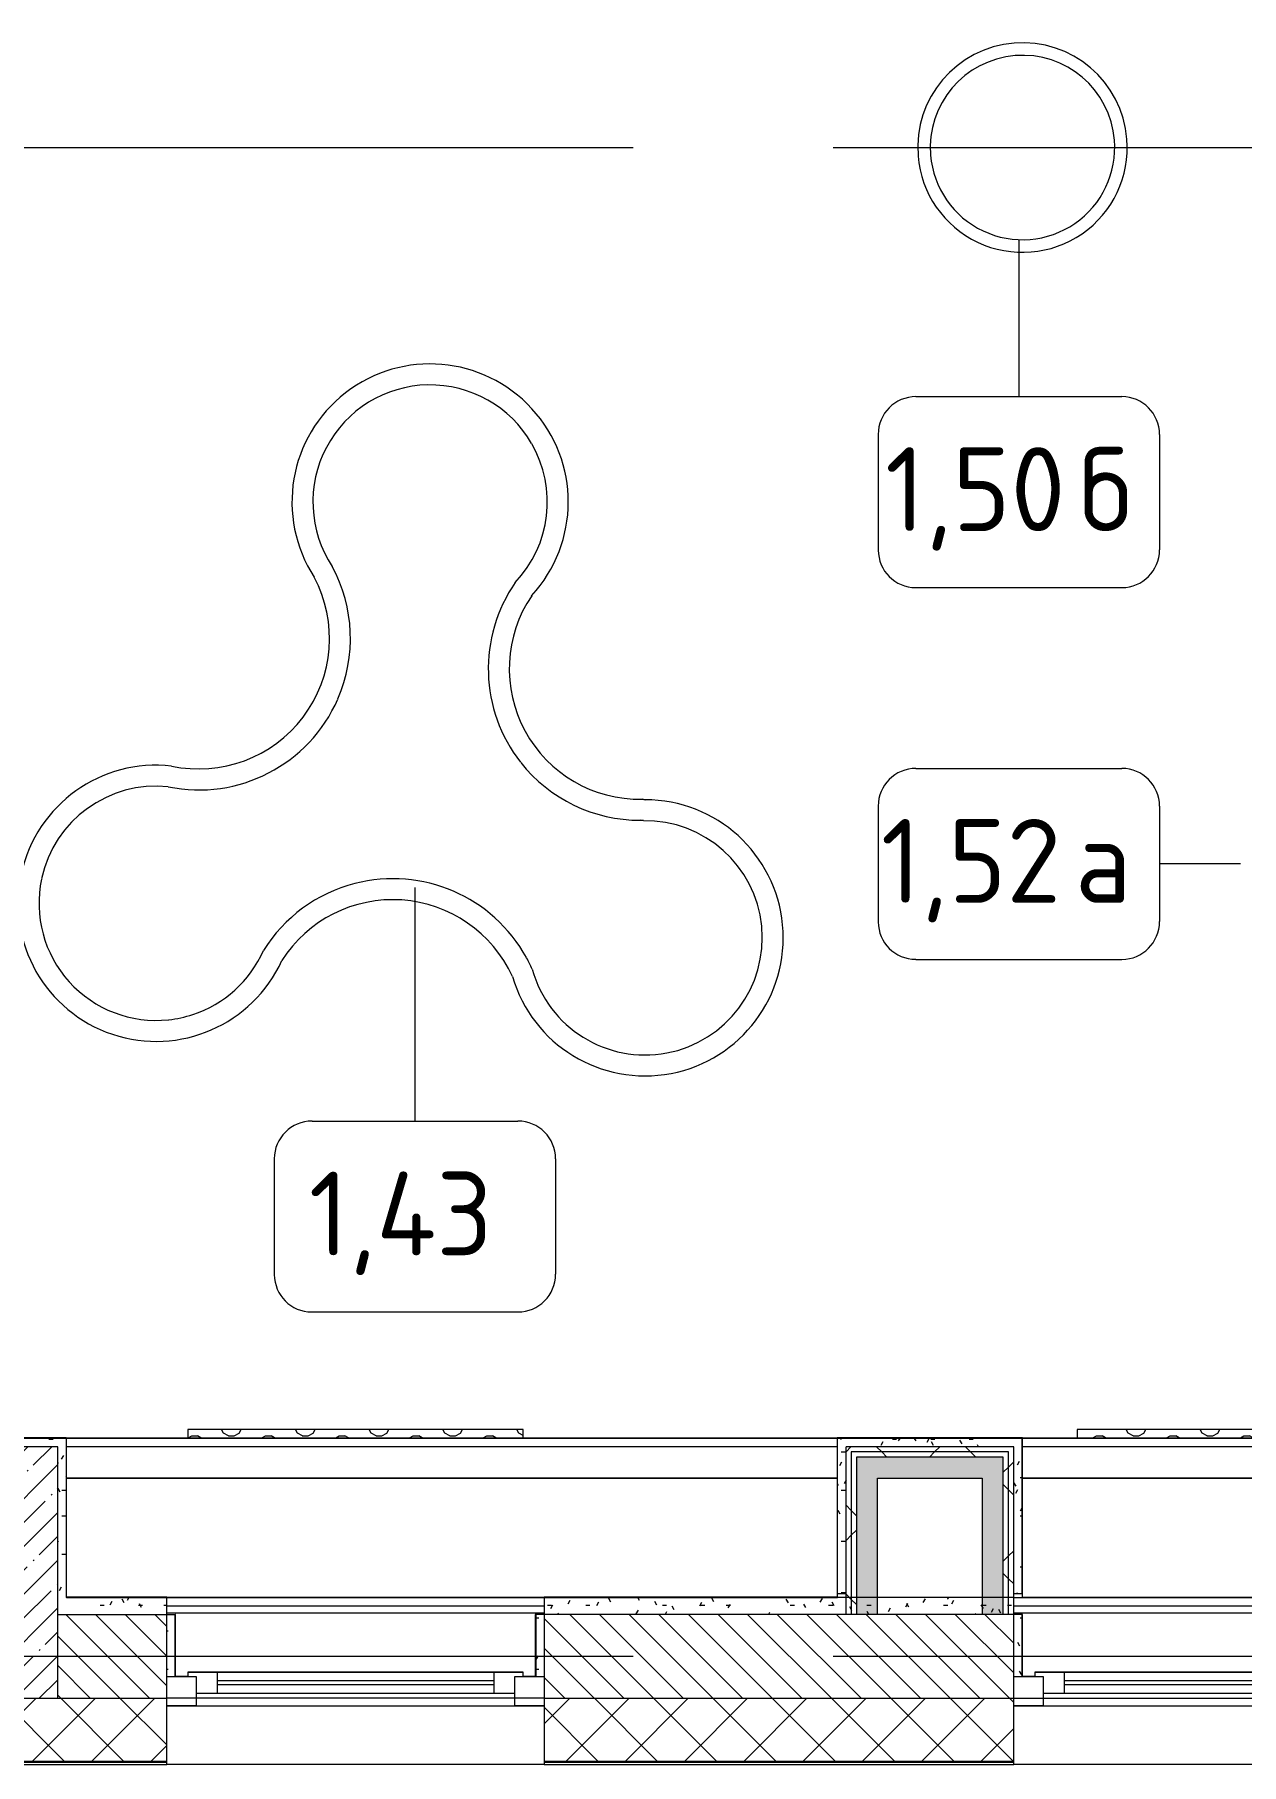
# Model space of a CAD drawing. Header units: millimetres. Extents: x -2766 to 205613, y -8553 to 29000.
# Drawn here: x 33555 to 36433, y -258 to 3869 of the extents above; entities that cross this region are included whole.
import ezdxf

# ---------------------------------------------------------------- set-up
doc = ezdxf.new("R2010")
doc.units = ezdxf.units.MM
doc.linetypes.add('Осевая', pattern=[3175, 635, -476.25, 1587.5, -476.25])
for name, color, linetype, lineweight in [('A-GLAZ', 7, 'Continuous', 9), ('A-GLAZ-1', 7, 'Continuous', 13), ('A-WALL', 7, 'Continuous', 9), ('I-FURN-IDEN', 7, 'Continuous', 9), ('I-WALL', 7, 'Continuous', 9), ('S-COLS', 7, 'Continuous', 9), ('Знаки', 7, 'Continuous', 9), ('Оси', 7, 'Continuous', 9), ('Оси-2', 7, 'Осевая', 9)]:
    doc.layers.add(name, color=color, linetype=linetype, lineweight=lineweight)
for name, color, linetype, lineweight, true_color in [('A-WALL-1', 9, 'Continuous', 9, 0x808080), ('A-WALL-FNSH-1', 9, 'Continuous', 9, 0x808080), ('I-FURN-1', 9, 'Continuous', 9, 0x808080)]:
    doc.layers.add(name, color=color, linetype=linetype, lineweight=lineweight, true_color=true_color)
doc.styles.add('GOST Common', font='GOST_Common.ttf', dxfattribs={"height": 200})
pattern_1 = [(0, (0, 0), (121.92, 30.48), [10.058, -81.382, 10.058, -81.382, -487.68]), (0, (0, 0), (121.92, 30.48), [-182.88, 10.058, -172.822, 10.058, -81.382, -213.36]), (0, (0, 0), (121.92, 30.48), [-457.2, 10.058, -50.902, 10.058, -142.342]), (120, (45.72, 15.24), (-87.356454, 90.345817), [10.058, -81.382, 10.058, -81.382, -487.68]), (120, (45.72, 15.24), (-87.356454, 90.345817), [-182.88, 10.058, -172.822, 10.058, -81.382, -213.36]), (120, (45.72, 15.24), (-87.356454, 90.345817), [-457.2, 10.058, -50.902, 10.058, -142.342]), (240, (60.96, 76.2), (-34.563546, -120.825817), [10.058, -81.382, 10.058, -81.382, -487.68]), (240, (60.96, 76.2), (-34.563546, -120.825817), [-182.88, 10.058, -172.822, 10.058, -81.382, -213.36]), (240, (60.96, 76.2), (-34.563546, -120.825817), [-457.2, 10.058, -50.902, 10.058, -142.342])]
pattern_2 = [(45, (0, 0), (-106.066, 106.066), []), (135, (0, 0), (-106.066, -106.066), [])]

# ---------------------------------------------------------------- blocks, each defined once
blk = doc.blocks.new('BSC_Колонна _Прямоугольная - 600х600-V18-План расстановки мебели и оборудования 2 этажа в осях 1-12')
at = {"layer": 'S-COLS'}
h = blk.add_hatch(dxfattribs=at)
h.set_pattern_fill('FP_30', color=256, style=0, pattern_type=2)
h.set_pattern_definition([(45, (-33310, -200), (-57.02463, 57.02463), []), (45, (-33252.975, -200), (-57.02463, 57.02463), [100.806, -20.161, 3.353, -16.808])])
h.paths.add_polyline_path([(-300, -300), (300, -300), (300, 300), (-300, 300), (-300, -8.4)])
for p, q in [((300, 300), (-300, 300)), ((-300, 300), (-300, -300)), ((300, -300), (300, 300)), ((-300, -300), (300, -300))]:
    blk.add_line(p, q, dxfattribs=at)
blk = doc.blocks.new('120_Окно_СКБ_2Ст - 120_Окно_СКБ_2Ст 2100х2400 _мал створка справа_-V21-План расстановки мебели и оборудования 2 этажа в осях 1-12')
at = {"layer": 'A-GLAZ'}
for p, q in [((1050, -57), (-1050, -57)), ((-930, -107), (100, -107)), ((100, -117), (-930, -117)), ((270, -107), (930, -107)), ((930, -117), (270, -117)), ((-1050, -127), (-1000, -127)), ((170, -127), (200, -127)), ((1000, -127), (1030, -127))]:
    blk.add_line(p, q, dxfattribs=at)
at = {"layer": 'A-GLAZ-1'}
for p, q in [((-1050, -127), (-1050, -57)), ((-1050, -57), (-980, -57)), ((-980, -57), (-980, -127)), ((150, -127), (150, -57)), ((150, -57), (220, -57)), ((220, -57), (220, -127)), ((980, -127), (980, -57)), ((980, -57), (1050, -57)), ((1050, -57), (1050, -127)), ((150, -87), (-980, -87)), ((-980, -87), (-980, -127)), ((-930, -137), (-930, -87)), ((100, -137), (100, -87)), ((150, -127), (150, -87)), ((980, -87), (220, -87)), ((220, -87), (220, -127)), ((270, -137), (270, -87)), ((930, -137), (930, -87)), ((980, -127), (980, -87)), ((-980, -127), (-1050, -127)), ((-980, -127), (-1000, -127)), ((-1000, -127), (-1000, -137)), ((-1000, -137), (170, -137)), ((170, -137), (-1000, -137)), ((220, -127), (150, -127)), ((170, -127), (150, -127)), ((170, -137), (170, -127)), ((220, -127), (200, -127)), ((200, -127), (200, -137)), ((200, -137), (1000, -137)), ((1000, -137), (200, -137)), ((1050, -127), (980, -127)), ((1000, -127), (980, -127)), ((1000, -137), (1000, -127))]:
    blk.add_line(p, q, dxfattribs=at)
blk = doc.blocks.new('120_Окно_СКБ_1Ст - 120_Окно_СКБ_1Ст 900х2500_h_-20664874-План расстановки мебели и оборудования 2 этажа в осях 1-12')
at = {"layer": 'A-GLAZ'}
for p, q in [((450, -57), (-450, -57)), ((-330, -107), (330, -107)), ((330, -117), (-330, -117)), ((-430, -127), (-400, -127)), ((400, -127), (430, -127))]:
    blk.add_line(p, q, dxfattribs=at)
at = {"layer": 'A-GLAZ-1'}
for p, q in [((-450, -127), (-450, -57)), ((-450, -57), (-380, -57)), ((-380, -57), (-380, -127)), ((380, -127), (380, -57)), ((380, -57), (450, -57)), ((450, -57), (450, -127)), ((380, -87), (-380, -87)), ((-380, -87), (-380, -127)), ((-330, -137), (-330, -87)), ((330, -137), (330, -87)), ((380, -127), (380, -87)), ((-380, -127), (-450, -127)), ((-380, -127), (-400, -127)), ((-400, -127), (-400, -137)), ((-400, -137), (400, -137)), ((400, -137), (-400, -137)), ((450, -127), (380, -127)), ((400, -127), (380, -127)), ((400, -137), (400, -127))]:
    blk.add_line(p, q, dxfattribs=at)
blk = doc.blocks.new('рекреация сидение - рекреация сидение-V137-План расстановки мебели и оборудования 2 этажа в осях 1-12')
at = {"layer": 'I-FURN-1'}
for p, q in [((560.8, -2.5), (554, -1.8)), ((554, -1.8), (560.8, -2.5)), ((560.3, -52.6), (553.5, -52)), ((553.5, -52), (560.3, -52.6))]:
    blk.add_line(p, q, dxfattribs=at)
for centre, radius, start, end in [((0.7, 671), 329.5, 321.2372, 216.9145), ((0.7, 671), 329.5, 321.2372, 216.9145), ((0.7, 671), 279.5, 33.8966, 217.3238), ((0.7, 671), 279.5, 33.8966, 217.3238), ((0.7, 671), 279.5, 320.5257, 33.7656), ((0.7, 671), 279.5, 320.5257, 33.7656), ((-526.9, 308.3), 361.3, 340.5037, 32.3231), ((-526.9, 308.3), 361.3, 340.5037, 32.3231), ((-526.9, 308.3), 311.3, 261.8348, 31.9527), ((-526.9, 308.3), 311.3, 261.8348, 31.9527), ((526.9, 308.3), 361.3, 149.2069, 222.0342), ((526.9, 308.3), 361.3, 149.2069, 222.0342), ((526.9, 308.3), 311.3, 149.8507, 274.9919), ((526.9, 308.3), 311.3, 149.8507, 274.9919), ((-526.9, 308.3), 361.3, 262.2586, 340.3787), ((-526.9, 308.3), 361.3, 262.2586, 340.3787), ((526.9, 308.3), 361.3, 222.1386, 274.2328), ((526.9, 308.3), 361.3, 222.1386, 274.2328), ((-585.4, -329), 329.5, 87.5108, 339.448), ((-585.4, -329), 329.5, 87.5108, 339.448), ((583.6, -331.2), 329.5, 200.1503, 93.9613), ((583.6, -331.2), 329.5, 200.1503, 93.9613), ((-585.4, -329), 279.5, 87.9792, 171.823), ((-585.4, -329), 279.5, 87.9792, 171.823), ((583.6, -331.2), 279.5, 199.4545, 94.7799), ((583.6, -331.2), 279.5, 199.4545, 94.7799), ((-1.3, -594.8), 363.8, 32.7722, 108.3684), ((-1.3, -594.8), 363.8, 32.7722, 108.3684), ((-1.3, -594.8), 363.8, 108.3691, 152.0227), ((-1.3, -594.8), 363.8, 108.3691, 152.0227), ((-1.3, -594.8), 313.8, 28.5725, 151.4275), ((-1.3, -594.8), 313.8, 28.5725, 151.4275), ((-585.4, -329), 279.5, 172.023, 279.9554), ((-585.4, -329), 279.5, 172.023, 279.9554), ((-1.3, -594.8), 363.8, 27.9474, 32.6625), ((-1.3, -594.8), 363.8, 27.9474, 32.6625), ((-585.4, -329), 279.5, 292.1037, 340.1105), ((-585.4, -329), 279.5, 292.1037, 340.1105), ((-585.4, -329), 279.5, 280.0793, 292.0855), ((-585.4, -329), 279.5, 280.0793, 292.0855)]:
    blk.add_arc(centre, radius, start, end, dxfattribs=at)
blk = doc.blocks.new('Съемный металлический экран с перфорацией - E1-V145-План расстановки мебели и оборудования 2 этажа в осях 1-12')
at = {"layer": 'Знаки'}
h = blk.add_hatch(dxfattribs=at)
h.set_pattern_fill('FP_96', color=256, style=0, pattern_type=2)
h.set_pattern_definition([(180, (37822.98, 541), (6e-15, -50.8), [13.612, -74.376]), (240, (37797.58, 534.194), (43.99409, -25.4), [13.612, -74.376]), (300, (37790.77, 508.794), (43.99409, 25.4), [13.612, -74.376]), (210, (37809.37, 541), (-9e-05, -101.59984), [13.612, -87.988]), (210, (37834.77, 497.01), (-9e-05, -101.59984), [13.612, -87.988]), (330, (37822.98, 541), (87.9881, 50.79984), [13.612, -87.988]), (330, (37797.58, 497.01), (87.9881, 50.79984), [13.612, -87.988]), (270, (37790.77, 522.41), (87.988, -50.8), [13.612, -87.988]), (270, (37841.57, 522.41), (87.988, -50.8), [13.612, -87.988])])
h.paths.add_polyline_path([(535.3, 20), (0, 20), (0, 0), (1800, 0), (1800, 20), (1199.2, 20)])
for p, q in [((1800, 20), (0, 20)), ((0, 20), (0, 0)), ((0, 0), (1800, 0)), ((1800, 0), (1800, 20))]:
    blk.add_line(p, q, dxfattribs=at)
blk = doc.blocks.new('Съемный металлический экран с перфорацией - E2-31419932-План расстановки мебели и оборудования 2 этажа в осях 1-12')
at = {"layer": 'Знаки'}
h = blk.add_hatch(dxfattribs=at)
h.set_pattern_fill('FP_97', color=256, style=0, pattern_type=2)
h.set_pattern_definition([(180, (34701.406, 541), (6e-15, -50.8), [13.612, -74.376]), (240, (34676.006, 534.194), (43.99409, -25.4), [13.612, -74.376]), (300, (34669.2, 508.794), (43.99409, 25.4), [13.612, -74.376]), (210, (34687.79, 541), (-9e-05, -101.59984), [13.612, -87.988]), (210, (34713.19, 497.01), (-9e-05, -101.59984), [13.612, -87.988]), (330, (34701.41, 541), (87.9881, 50.79984), [13.612, -87.988]), (330, (34676.01, 497.01), (87.9881, 50.79984), [13.612, -87.988]), (270, (34669.2, 522.41), (87.988, -50.8), [13.612, -87.988]), (270, (34720, 522.41), (87.988, -50.8), [13.612, -87.988])])
h.paths.add_polyline_path([(69.4, 20), (0, 20), (0, 0), (800, 0), (800, 20), (401.3, 20)])
for p, q in [((800, 20), (0, 20)), ((0, 20), (0, 0)), ((0, 0), (800, 0)), ((800, 0), (800, 20))]:
    blk.add_line(p, q, dxfattribs=at)
blk = doc.blocks.new('ПУФ_500 - 1_50б-V167-План расстановки мебели и оборудования 2 этажа в осях 1-12')
at = {"layer": 'I-FURN-1'}
for radius, start, end in [(250, 360, 180), (250, 0, 180), (220, 360, 180), (220, 0, 180), (250, 180, 360), (220, 180, 360), (220, 180, 360), (250, 180, 360)]:
    blk.add_arc((0, 0), radius, start, end, dxfattribs=at)
blk = doc.blocks.new('Зашивка приборов отопления24 - Зашивка приборов отопления-33321996-План расстановки мебели и оборудования 2 этажа в осях 1-12')
at = {"layer": 'A-WALL'}
for p, q in [((36380, 23400), (35480, 23400)), ((34780, 23079), (36620, 23079)), ((36620, 23079), (34780, 23079)), ((34780, 23004), (36620, 23004))]:
    blk.add_line(p, q, dxfattribs=at)
blk = doc.blocks.new('Зашивка приборов отопления25 - Зашивка приборов отопления-33322064-План расстановки мебели и оборудования 2 этажа в осях 1-12')
at = {"layer": 'A-WALL'}
for p, q in [((36640, 23400), (34540, 23400)), ((34540, 23084), (34540, 23079)), ((34540, 23079), (36620, 23079)), ((36620, 23079), (34540, 23079)), ((34540, 23079), (34540, 23004)), ((34540, 23004), (36620, 23004))]:
    blk.add_line(p, q, dxfattribs=at)
blk = doc.blocks.new('Марка_Мебель - В прямоуг_Balcon_Марка-25523697-План расстановки мебели и оборудования 2 этажа в осях 1-12')
at = {"layer": 'I-FURN-IDEN'}
for p, q in [((-2.455, 2.278), (2.455, 2.278)), ((-3.355, 1.378), (-3.355, -1.384)), ((3.355, 1.378), (3.355, -1.378)), ((-2.461, -2.278), (2.455, -2.278))]:
    blk.add_line(p, q, dxfattribs=at)
for centre, radius, start, end in [((-2.455, 1.378), 0.9, 90, 180), ((2.455, 1.378), 0.9, 0, 90), ((-2.461, -1.384), 0.893, 180, 270), ((2.455, -1.378), 0.9, 270, 0)]:
    blk.add_arc(centre, radius, start, end, dxfattribs=at)

msp = doc.modelspace()

# ---------------------------------------------------------------- hatches: boundary and pattern name
at = {"layer": 'A-WALL'}
h = msp.add_hatch(dxfattribs=at)
h.set_pattern_fill('FP_16', color=256, style=0, pattern_type=2)
h.set_pattern_definition([(135, (0, 0), (-35.35534, -35.35534), [])])
h.paths.add_polyline_path([(35890, -100), (35890, 100), (34770, 100), (34770, -100), (35314.5, -100)])
h.paths.add_polyline_path([(33610, -100), (33870, -100), (33870, 100), (33610, 100)])
h = msp.add_hatch(dxfattribs=at)
h.set_pattern_fill('FP_12', color=256, style=0, pattern_type=2)
h.set_pattern_definition([(45, (0, 0), (-70.71068, 70.71068), []), (135, (0, 0), (-70.71068, -70.71068), [])])
h.paths.add_polyline_path([(38287.7, -250), (38287.7, -100), (37990, -100), (37990, -250)])
h.paths.add_polyline_path([(35890, -250), (35890, -100), (34770, -100), (34770, -250), (35314.5, -250)])
h.paths.add_polyline_path([(33870, -250), (33870, -100), (33010, -100), (33010, -250), (33610, -250)])
h.paths.add_polyline_path([(30910, -250), (30910, -100), (29209.7, -100), (29209.7, -250), (30667.2, -250)])
h.paths.add_polyline_path([(26351.8, -250), (26409.7, -250), (26409.7, -100), (24810, -100), (24810, -250), (26019.8, -250)])
h.paths.add_polyline_path([(22700.3, -250), (22710, -250), (22710, -100), (21610, -100), (21610, -250), (22036.4, -250)])
h.paths.add_polyline_path([(18160, -250), (18810, -250), (18810, -100), (18160, -100)])
h.paths.add_polyline_path([(17260, -250), (17260, -100), (16110, -100), (16110, -250), (16725.1, -250)])
h.paths.add_polyline_path([(13010, -250), (13010, -100), (11660, -100), (11660, -250), (12741.7, -250)])
h.paths.add_polyline_path([(6766.5, -250), (8560, -250), (8560, -100), (4630, -100), (4630, -250)])
h.paths.add_polyline_path([(3730, -250), (3730, -100), (-260, -100), (-260, -250), (3447, -250)])
at = {"layer": 'I-WALL'}
h = msp.add_hatch(dxfattribs=at)
h.set_pattern_fill('FP_87', color=256, style=0, pattern_type=2)
h.set_pattern_definition(pattern_1)
h.paths.add_polyline_path([(33610, 500), (33630, 500), (33630, 520), (33010, 520), (33010, 500), (33322.8, 500)])
h = msp.add_hatch(dxfattribs=at)
h.set_pattern_fill('FP_87', color=256, style=0, pattern_type=2)
h.set_pattern_definition(pattern_1)
h.paths.add_polyline_path([(33630, 140), (33630, 500), (33610, 500), (33610, 140)])
h = msp.add_hatch(dxfattribs=at)
h.set_pattern_fill('FP_87', color=256, style=0, pattern_type=2)
h.set_pattern_definition(pattern_1)
h.paths.add_polyline_path([(35890, 500), (35910, 500), (35910, 520), (35470, 520), (35470, 500), (35490, 500)])
h = msp.add_hatch(dxfattribs=at)
h.set_pattern_fill('FP_87', color=256, style=0, pattern_type=2)
h.set_pattern_definition(pattern_1)
h.paths.add_polyline_path([(35490, 150), (35490, 500), (35470, 500), (35470, 150)])
h = msp.add_hatch(dxfattribs=at)
h.set_pattern_fill('FP_88', color=256, style=0, pattern_type=2)
h.set_pattern_definition(pattern_2)
h.paths.add_polyline_path([(35490, 100), (35502.5, 100), (35502.5, 500), (35490, 500), (35490, 191.6)])
h = msp.add_hatch(dxfattribs=at)
h.set_pattern_fill('FP_88', color=256, style=0, pattern_type=2)
h.set_pattern_definition(pattern_2)
h.paths.add_polyline_path([(35890, 487.5), (35890, 500), (35502.5, 500), (35502.5, 487.5), (35877.5, 487.5)])
h = msp.add_hatch(dxfattribs=at)
h.set_pattern_fill('FP_87', color=256, style=0, pattern_type=2)
h.set_pattern_definition(pattern_1)
h.paths.add_polyline_path([(35910, 150), (35910, 500), (35890, 500), (35890, 150)])
h = msp.add_hatch(dxfattribs=at)
h.set_pattern_fill('FP_88', color=256, style=0, pattern_type=2)
h.set_pattern_definition(pattern_2)
h.paths.add_polyline_path([(35502.5, 100), (35515, 100), (35515, 487.5), (35502.5, 487.5), (35502.5, 191.6)])
h = msp.add_hatch(dxfattribs=at)
h.set_pattern_fill('FP_88', color=256, style=0, pattern_type=2)
h.set_pattern_definition(pattern_2)
h.paths.add_polyline_path([(35865, 475), (35877.5, 475), (35877.5, 487.5), (35515, 487.5), (35515, 475), (35565, 475)])
for points in [[(35515, 100), (35565, 100), (35565, 475), (35515, 475), (35515, 191.6)], [(35815, 425), (35865, 425), (35865, 475), (35565, 475), (35565, 425)], [(35865, 100), (35865, 425), (35815, 425), (35815, 100)]]:
    msp.add_hatch(color=256, dxfattribs=at).paths.add_polyline_path(points)
h = msp.add_hatch(dxfattribs=at)
h.set_pattern_fill('FP_88', color=256, style=0, pattern_type=2)
h.set_pattern_definition(pattern_2)
h.paths.add_polyline_path([(35865, 100), (35877.5, 100), (35877.5, 475), (35865, 475), (35865, 191.6)])
h = msp.add_hatch(dxfattribs=at)
h.set_pattern_fill('FP_88', color=256, style=0, pattern_type=2)
h.set_pattern_definition(pattern_2)
h.paths.add_polyline_path([(35890, 100), (35890, 487.5), (35877.5, 487.5), (35877.5, 100)])
h = msp.add_hatch(dxfattribs=at)
h.set_pattern_fill('FP_87', color=256, style=0, pattern_type=2)
h.set_pattern_definition(pattern_1)
h.paths.add_polyline_path([(35890, 100), (35890, 140), (34770, 140), (34770, 100), (35314.5, 100)])
h.paths.add_polyline_path([(33870, 100), (33870, 140), (33610, 140), (33610, 100)])
h = msp.add_hatch(dxfattribs=at)
h.set_pattern_fill('FP_87', color=256, style=0, pattern_type=2)
h.set_pattern_definition(pattern_1)
h.paths.add_polyline_path([(33890, -48), (33890, 100), (33870, 100), (33870, -48)])
h = msp.add_hatch(dxfattribs=at)
h.set_pattern_fill('FP_87', color=256, style=0, pattern_type=2)
h.set_pattern_definition(pattern_1)
h.paths.add_polyline_path([(34770, -48), (34770, 100), (34750, 100), (34750, -48)])
h = msp.add_hatch(dxfattribs=at)
h.set_pattern_fill('FP_87', color=256, style=0, pattern_type=2)
h.set_pattern_definition(pattern_1)
h.paths.add_polyline_path([(35910, -48), (35910, 100), (35890, 100), (35890, -48)])

# ---------------------------------------------------------------- linework, layer by layer
at = {"layer": 'A-WALL'}
for p, q in [((33630, 500), (33630, 140)), ((35502.5, 487.5), (35502.5, 100)), ((35877.5, 487.5), (35502.5, 487.5)), ((35515, 475), (35515, 100)), ((35865, 475), (35515, 475)), ((35865, 100), (35865, 475)), ((35877.5, 100), (35877.5, 487.5)), ((33610, 100), (33890, 100)), ((35910, 100), (34750, 100)), ((33610, -100), (33870, -100)), ((34770, -100), (37990, -100)), ((33010, -250), (33870, -250)), ((33010, -253), (33870, -253)), ((34770, -258), (33870, -258)), ((34770, -250), (35890, -250)), ((34770, -253), (35890, -253)), ((37990, -258), (35890, -258))]:
    msp.add_line(p, q, dxfattribs=at)
at = {"layer": 'A-WALL-1'}
for p, q in [((33630, 520), (32990, 520)), ((35910, 520), (35470, 520)), ((35890, 500), (35490, 500)), ((35490, 100), (35490, 500)), ((35890, -250), (35890, 500)), ((35910, 150), (35910, 520)), ((35565, 100), (35565, 425)), ((35565, 425), (35815, 425)), ((35815, 425), (35815, 100)), ((33631, 140), (33630, 140)), ((33870, -250), (33870, 140)), ((34770, 140), (34770, -250)), ((35470, 150), (35490, 150)), ((35890, 140), (35470, 140)), ((35890, 150), (35910, 150)), ((33890, -48), (33890, 100)), ((34750, 100), (34750, -48)), ((35910, -48), (35910, 100)), ((33870, -48), (33890, -48)), ((34750, -48), (34770, -48)), ((35890, -48), (35910, -48))]:
    msp.add_line(p, q, dxfattribs=at)
at = {"layer": 'A-WALL-FNSH-1'}
for p, q in [((33630, 521), (32989, 521)), ((33630, 520), (33630, 500)), ((33631, 141), (33631, 521)), ((35469, 521), (35469, 141)), ((35911, 521), (35469, 521)), ((35470, 140), (35470, 520)), ((35911, 150), (35911, 521)), ((33870, 141), (33631, 141)), ((33631, 140), (33870, 140)), ((33870, 140), (33870, 141)), ((35469, 141), (34770, 141)), ((34770, 141), (34770, 140)), ((34770, 140), (35470, 140)), ((35910, 150), (35911, 150)), ((33891, 100), (33890, 100)), ((33891, -48), (33891, 100)), ((34750, 100), (34749, 100)), ((34749, 100), (34749, -48)), ((35911, 100), (35910, 100)), ((35911, -48), (35911, 100)), ((33890, -48), (33891, -48)), ((34749, -48), (34750, -48)), ((35910, -48), (35911, -48)), ((33010, -258), (33870, -258)), ((33870, -258), (33870, -250)), ((34770, -250), (34770, -258)), ((34770, -258), (35890, -258)), ((35890, -258), (35890, -250))]:
    msp.add_line(p, q, dxfattribs=at)
at = {"layer": 'I-FURN-IDEN'}
for p, q in [((35902.3, 3379.9), (35902.3, 3005.5)), ((36430.8, 1890.7), (36237.8, 1890.7)), ((34461.9, 1834.4), (34461.9, 1277.1))]:
    msp.add_line(p, q, dxfattribs=at)
at = {"layer": 'I-WALL'}
for p, q in [((33630, 521), (33630, 520)), ((33630, 521), (35469, 521)), ((35470, 520), (33630, 520)), ((35911, 521), (38249, 521)), ((38249, 520), (35911, 520)), ((33870, 141), (34770, 141)), ((33870, 140), (34770, 140)), ((35890, 140), (37970, 140)), ((35910, 150), (35910, 141)), ((35910, 141), (37970, 141)), ((33870, 120), (34770, 120)), ((35890, 120), (37970, 120)), ((34770, -100), (33870, -100))]:
    msp.add_line(p, q, dxfattribs=at)
at = {"layer": 'Оси'}
for p, q in [((35990, 3600), (38490, 3600)), ((35990, 0), (38490, 0))]:
    msp.add_line(p, q, dxfattribs=at)
at = {"layer": 'Оси-2'}
for p, q in [((534, 3600), (35990, 3600)), ((534, 0), (35990, 0))]:
    msp.add_line(p, q, dxfattribs=at)

# ---------------------------------------------------------------- block references
at = {"layer": 'A-GLAZ', "rotation": 180}
for name, p in [('120_Окно_СКБ_1Ст - 120_Окно_СКБ_1Ст 900х2500_h_-20664874-План расстановки мебели и оборудования 2 этажа в осях 1-12', (34320, -175)), ('120_Окно_СКБ_2Ст - 120_Окно_СКБ_2Ст 2100х2400 _мал створка справа_-V21-План расстановки мебели и оборудования 2 этажа в осях 1-12', (36940, -175))]:
    msp.add_blockref(name, p, dxfattribs=at)
at = {"layer": 'A-WALL', "rotation": 180}
for name, p in [('Зашивка приборов отопления24 - Зашивка приборов отопления-33321996-План расстановки мебели и оборудования 2 этажа в осях 1-12', (70250, 23504)), ('Зашивка приборов отопления25 - Зашивка приборов отопления-33322064-План расстановки мебели и оборудования 2 этажа в осях 1-12', (72530, 23504))]:
    msp.add_blockref(name, p, dxfattribs=at)
at = {"layer": 'I-FURN-1'}
for name, p, rotation in [('ПУФ_500 - 1_50б-V167-План расстановки мебели и оборудования 2 этажа в осях 1-12', (35911, 3600), 184.6613193387897), ('рекреация сидение - рекреация сидение-V137-План расстановки мебели и оборудования 2 этажа в осях 1-12', (34451.3, 2084.8), 356.0638969180117)]:
    msp.add_blockref(name, p, dxfattribs=dict(at, rotation=rotation))
at = {"layer": 'I-FURN-IDEN', "xscale": 99.99999999999993, "yscale": 99.99999999999993, "zscale": 99.99999999999993}
for p in [(35902.3, 2777.8), (35902.3, 1890.7), (34461.9, 1049.3)]:
    msp.add_blockref('Марка_Мебель - В прямоуг_Balcon_Марка-25523697-План расстановки мебели и оборудования 2 этажа в осях 1-12', p, dxfattribs=at)
at = {"layer": 'S-COLS'}
msp.add_blockref('BSC_Колонна _Прямоугольная - 600х600-V18-План расстановки мебели и оборудования 2 этажа в осях 1-12', (33310, 200), dxfattribs=at)
at = {"layer": 'Знаки', "rotation": 180}
for name, p in [('Съемный металлический экран с перфорацией - E2-31419932-План расстановки мебели и оборудования 2 этажа в осях 1-12', (34720, 541)), ('Съемный металлический экран с перфорацией - E1-V145-План расстановки мебели и оборудования 2 этажа в осях 1-12', (37841.6, 541))]:
    msp.add_blockref(name, p, dxfattribs=at)

# ---------------------------------------------------------------- texts
at = {"layer": 'I-FURN-IDEN', "char_height": 200, "attachment_point": 1, "style": 'GOST Common'}
for s, insert, width in [('1,50', (35583.3, 2884.8), 561.181), ('\\fGOST Common|b0|i0|c204|p34|;б', (36046.3, 2884.8), 176.371), ('1,52', (35573.3, 1997.8), 561.181), ('\\fGOST Common|b0|i0|c204|p34|;а', (36036.3, 1997.8), 200.422), ('1,43', (34208.9, 1156.3), 577.215)]:
    msp.add_mtext(s, dxfattribs=dict(at, insert=insert, width=width))

doc.saveas('drawing.dxf')
